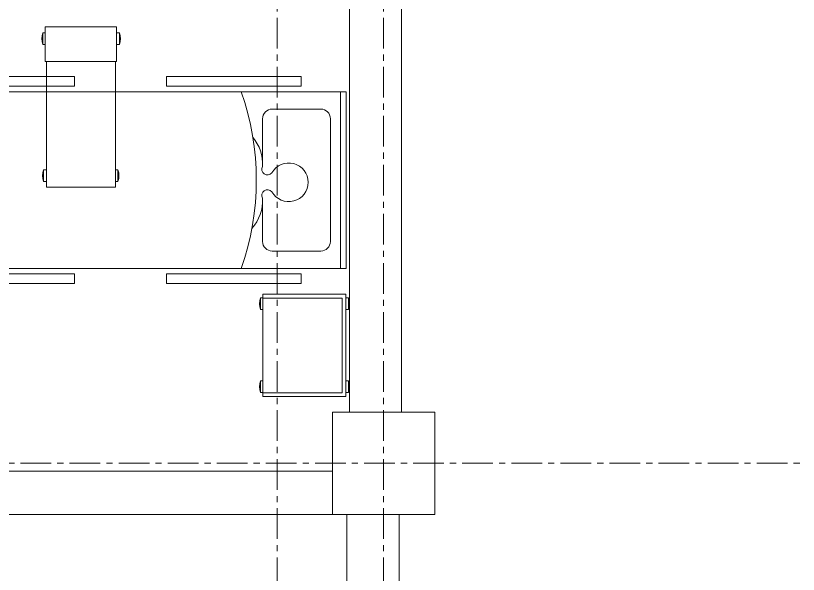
# Model space of a CAD drawing. Header units: millimetres. Extents: x 26027 to 581921, y 7230 to 233891.
# Drawn here: x 522645 to 526695, y 156170 to 159063 of the extents above; entities that cross this region are included whole.
import ezdxf

# ---------------------------------------------------------------- set-up
doc = ezdxf.new("R2010")
doc.units = ezdxf.units.MM
doc.header["$LTSCALE"] = 5
doc.linetypes.add('CENTER', pattern=[50.8, 31.75, -6.35, 6.35, -6.35])
doc.layers.add('axes', color=252, linetype='Continuous')
for name, color, linetype, lineweight in [('Medical Equipment and Furniture', 252, 'Continuous', 0), ('Medical Equipment and Furniture1', 252, 'Continuous', 5), ('Structure', 252, 'Continuous', 5), ('Walls', 252, 'Continuous', 5)]:
    doc.layers.add(name, color=color, linetype=linetype, lineweight=lineweight)

# ---------------------------------------------------------------- blocks, each defined once
blk = doc.blocks.new('Hospital Bed')
at = {"layer": 'Medical Equipment and Furniture1'}
for p, q in [((38.338, -101.6315, 0), (38.338, -101.6815, 0)), ((38.338, -101.6315, 0), (39.0347, -101.6315, 0)), ((39.0347, -101.6315, 0), (39.0347, -101.6815, 0)), ((39.5123, -101.6315, 0), (40.209, -101.6315, 0)), ((39.5123, -101.6315, 0), (39.5123, -101.6815, 0)), ((40.209, -101.6315, 0), (40.209, -101.6815, 0)), ((38.338, -101.6815, 0), (39.0347, -101.6815, 0)), ((39.5123, -101.6815, 0), (40.209, -101.6815, 0)), ((38.105, -102.6245, 0), (38.105, -101.7101, 0)), ((38.105, -101.7101, 0), (40.4164, -101.7101, 0)), ((38.135, -102.6245, 0), (38.135, -101.7101, 0)), ((40.3864, -101.7101, 0), (40.3864, -102.6245, 0)), ((40.4164, -101.7101, 0), (40.4164, -102.6245, 0)), ((38.2374, -101.7997, 0), (38.4887, -101.7997, 0)), ((38.1874, -102.485, 0), (38.1874, -101.8497, 0)), ((38.5387, -102.0476, 0), (38.5387, -101.8497, 0)), ((38.5387, -102.485, 0), (38.5387, -102.264, 0)), ((38.4887, -102.535, 0), (38.2374, -102.535, 0)), ((40.4164, -102.6245, 0), (38.105, -102.6245, 0)), ((38.338, -102.6532, 0), (38.338, -102.7032, 0)), ((39.0347, -102.6532, 0), (38.338, -102.6532, 0)), ((39.0347, -102.6532, 0), (39.0347, -102.7032, 0)), ((40.209, -102.6532, 0), (39.5123, -102.6532, 0)), ((39.5123, -102.6532, 0), (39.5123, -102.7032, 0)), ((40.209, -102.6532, 0), (40.209, -102.7032, 0)), ((39.0347, -102.7032, 0), (38.338, -102.7032, 0)), ((40.209, -102.7032, 0), (39.5123, -102.7032, 0))]:
    blk.add_line(p, q, dxfattribs=at)
at = {"layer": 'Medical Equipment and Furniture1', "elevation": 0}
for points in [[(38.6489, -102.6245), (38.6489, -102.6245), (38.6489, -102.6245), (38.6489, -102.6245), (38.6489, -102.6245), (38.6489, -102.6245), (38.6489, -102.6245), (38.6489, -102.6245), (38.6489, -102.6245), (38.6489, -102.6245), (38.6489, -102.6245), (38.6489, -102.6245), (38.6489, -102.6245), (38.6489, -102.6245), (38.6489, -102.6245), (38.6489, -102.6245), (38.6489, -102.6245), (38.6489, -102.6245), (38.6489, -102.6245), (38.6489, -102.6245), (38.6489, -102.6245), (38.6489, -102.6245), (38.6489, -102.6245), (38.6489, -102.6245), (38.6489, -102.6245), (38.6489, -102.6245), (38.6489, -102.6245), (38.6489, -102.6245), (38.6489, -102.6245), (38.6489, -102.6245), (38.6489, -102.6245), (38.6489, -102.6245), (38.6489, -102.6245), (38.6489, -102.6245), (38.6489, -102.6245), (38.6489, -102.6245), (38.6489, -102.6245), (38.6489, -102.6245), (38.6489, -102.6245), (38.6489, -102.6245), (38.6489, -102.6245), (38.6489, -102.6245), (38.6489, -102.6245), (38.6489, -102.6245), (38.6489, -102.6245), (38.6489, -102.6245), (38.6489, -102.6245), (38.6489, -102.6245), (38.6489, -102.6245), (38.6489, -102.6245), (38.6489, -102.6245), (38.6489, -102.6245), (38.6489, -102.6245), (38.6489, -102.6245), (38.6489, -102.6245), (38.6489, -102.6245), (38.6489, -102.6245), (38.6489, -102.6245), (38.6489, -102.6245), (38.6489, -102.6245), (38.6489, -102.6245), (38.6489, -102.6245), (38.6489, -102.6245), (38.6489, -102.6245), (38.6489, -102.6245), (38.6489, -102.6245), (38.6489, -102.6245), (38.6489, -102.6245), (38.6489, -102.6245), (38.6489, -102.6245), (38.6489, -102.6245), (38.6489, -102.6245), (38.6489, -102.6245), (38.6489, -102.6245), (38.6489, -102.6245), (38.6489, -102.6245), (38.6489, -102.6245), (38.6489, -102.6245), (38.6489, -102.6245), (38.6489, -102.6245), (38.6489, -102.6245), (38.6489, -102.6245), (38.6489, -102.6245), (38.6489, -102.6245), (38.6489, -102.6245), (38.6489, -102.6245), (38.6489, -102.6245), (38.6489, -102.6245), (38.6489, -102.6245), (38.6489, -102.6245), (38.6489, -102.6245), (38.6489, -102.6245), (38.6489, -102.6245), (38.6489, -102.6245), (38.6489, -102.6245), (38.6489, -102.6245), (38.6489, -102.6245), (38.6489, -102.6245), (38.6489, -102.6245), (38.6489, -102.6245), (38.6489, -102.6245), (38.6489, -102.6245), (38.6489, -102.6245), (38.6489, -102.6245), (38.6489, -102.6245), (38.6489, -102.6245), (38.6489, -102.6245), (38.6489, -102.6245), (38.6489, -102.6245), (38.6489, -102.6245), (38.6489, -102.6245), (38.6489, -102.6245), (38.6489, -102.6245), (38.6489, -102.6245), (38.6489, -102.6245), (38.6489, -102.6245), (38.6489, -102.6245), (38.6489, -102.6245), (38.6489, -102.6245), (38.6489, -102.6245), (38.6489, -102.6245), (38.6489, -102.6245), (38.6489, -102.6245), (38.6489, -102.6245), (38.6489, -102.6245), (38.6489, -102.6245), (38.6489, -102.6245), (38.6489, -102.6245), (38.6489, -102.6245), (38.6489, -102.6245), (38.6489, -102.6245), (38.6489, -102.6245), (38.6489, -102.6245), (38.6489, -102.6245), (38.6489, -102.6245), (38.6489, -102.6245), (38.6489, -102.6245), (38.6489, -102.6245), (38.6489, -102.6245), (38.6489, -102.6245), (38.6489, -102.6245), (38.6489, -102.6245), (38.6489, -102.6245), (38.6489, -102.6245), (38.6489, -102.6245), (38.6489, -102.6245), (38.6489, -102.6245), (38.6489, -102.6245), (38.6489, -102.6245), (38.6489, -102.6245), (38.6489, -102.6245), (38.6489, -102.6245), (38.6489, -102.6245), (38.6489, -102.6245), (38.6489, -102.6245), (38.6489, -102.6245), (38.6489, -102.6245), (38.6489, -102.6245), (38.6489, -102.6245), (38.6489, -102.6245), (38.6489, -102.6245), (38.6489, -102.6245), (38.6489, -102.6245), (38.6489, -102.6245), (38.6489, -102.6245), (38.6489, -102.6245), (38.6489, -102.6245), (38.6489, -102.6245), (38.6489, -102.6245), (38.6489, -102.6245), (38.6489, -102.6245), (38.6489, -102.6245), (38.6489, -102.6245), (38.6489, -102.6245), (38.6489, -102.6245), (38.6489, -102.6245), (38.6489, -102.6245), (38.6489, -102.6245), (38.6489, -102.6245), (38.6489, -102.6245), (38.6489, -102.6245), (38.6489, -102.6245), (38.6489, -102.6245), (38.6489, -102.6245), (38.6489, -102.6245), (38.6489, -102.6245), (38.6489, -102.6245), (38.6489, -102.6245), (38.6489, -102.6245), (38.6489, -102.6245), (38.6489, -102.6245), (38.6489, -102.6245), (38.6489, -102.6245), (38.6489, -102.6245), (38.6489, -102.6245), (38.6489, -102.6245), (38.6489, -102.6245), (38.6489, -102.6245), (38.6489, -102.6245), (38.6489, -102.6245), (38.6489, -102.6245), (38.6489, -102.6245), (38.6489, -102.6245), (38.6489, -102.6245), (38.6489, -102.6245), (38.6489, -102.6245), (38.6489, -102.6245), (38.6489, -102.6245), (38.6489, -102.6245), (38.6489, -102.6245), (38.6489, -102.6245), (38.6489, -102.6245), (38.6489, -102.6245), (38.6489, -102.6245), (38.6489, -102.6245), (38.6489, -102.6245), (38.6489, -102.6245), (38.6489, -102.6245), (38.6489, -102.6245)], [(38.6489, -102.6245), (38.6489, -102.6245), (38.6489, -102.6245), (38.6489, -102.6245), (38.6489, -102.6245), (38.6489, -102.6245), (38.6489, -102.6245), (38.6489, -102.6245), (38.6489, -102.6245), (38.6489, -102.6245), (38.6489, -102.6245), (38.6489, -102.6245), (38.6489, -102.6245), (38.6489, -102.6245), (38.6489, -102.6245), (38.6489, -102.6245), (38.6489, -102.6245), (38.6489, -102.6245), (38.6489, -102.6245), (38.6489, -102.6245), (38.6489, -102.6245), (38.6489, -102.6245), (38.6489, -102.6245), (38.6489, -102.6245), (38.6489, -102.6245), (38.6489, -102.6245), (38.6489, -102.6245), (38.6489, -102.6245), (38.6489, -102.6245), (38.6489, -102.6245), (38.6489, -102.6245), (38.6489, -102.6245), (38.6489, -102.6245), (38.6489, -102.6245), (38.6489, -102.6245), (38.6489, -102.6245), (38.6489, -102.6245), (38.6489, -102.6245), (38.6489, -102.6245), (38.6489, -102.6245), (38.6489, -102.6245), (38.6489, -102.6245), (38.6489, -102.6245), (38.6489, -102.6245), (38.6489, -102.6245), (38.6489, -102.6245), (38.6489, -102.6245), (38.6489, -102.6245), (38.6489, -102.6245), (38.6489, -102.6245), (38.6489, -102.6245), (38.6489, -102.6245), (38.6489, -102.6245), (38.6489, -102.6245), (38.6489, -102.6245), (38.6489, -102.6245), (38.6489, -102.6245), (38.6489, -102.6245), (38.6489, -102.6245), (38.6489, -102.6245), (38.6489, -102.6245), (38.6489, -102.6245), (38.6489, -102.6245), (38.6489, -102.6245), (38.6489, -102.6245), (38.6489, -102.6245), (38.6489, -102.6245), (38.6489, -102.6245), (38.6489, -102.6245), (38.6489, -102.6245), (38.6489, -102.6245), (38.6489, -102.6245), (38.6489, -102.6245), (38.6489, -102.6245), (38.6489, -102.6245), (38.6489, -102.6245), (38.6489, -102.6245), (38.6489, -102.6245), (38.6489, -102.6245), (38.6489, -102.6245), (38.6489, -102.6245), (38.6489, -102.6245), (38.6489, -102.6245), (38.6489, -102.6245), (38.6489, -102.6245), (38.6489, -102.6245), (38.6489, -102.6245), (38.6489, -102.6245), (38.6489, -102.6245), (38.6489, -102.6245), (38.6489, -102.6245), (38.6489, -102.6245), (38.6489, -102.6245), (38.6489, -102.6245), (38.6489, -102.6245), (38.6489, -102.6245), (38.6489, -102.6245), (38.6489, -102.6245), (38.6489, -102.6245), (38.6489, -102.6245), (38.6489, -102.6245), (38.6489, -102.6245), (38.6489, -102.6245), (38.6489, -102.6245), (38.6489, -102.6245), (38.6489, -102.6245), (38.6489, -102.6245), (38.6489, -102.6245), (38.6489, -102.6245), (38.6489, -102.6245), (38.6489, -102.6245), (38.6489, -102.6245), (38.6489, -102.6245), (38.6489, -102.6245), (38.6489, -102.6245), (38.6489, -102.6245), (38.6489, -102.6245), (38.6489, -102.6245), (38.6489, -102.6245), (38.6489, -102.6245), (38.6489, -102.6245), (38.6489, -102.6245), (38.6489, -102.6245), (38.6489, -102.6245), (38.6489, -102.6245), (38.6489, -102.6245), (38.6489, -102.6245), (38.6489, -102.6245), (38.6489, -102.6245), (38.6489, -102.6245), (38.6489, -102.6245), (38.6489, -102.6245), (38.6489, -102.6245), (38.6489, -102.6245), (38.6489, -102.6245), (38.6489, -102.6245), (38.6489, -102.6245), (38.6489, -102.6245), (38.6489, -102.6245), (38.6489, -102.6245), (38.6489, -102.6245), (38.6489, -102.6245), (38.6489, -102.6245), (38.6489, -102.6245), (38.6489, -102.6245), (38.6489, -102.6245), (38.6489, -102.6245), (38.6489, -102.6245), (38.6489, -102.6245), (38.6489, -102.6245), (38.6489, -102.6245), (38.6489, -102.6245), (38.6489, -102.6245), (38.6489, -102.6245), (38.6489, -102.6245), (38.6489, -102.6245), (38.6489, -102.6245), (38.6489, -102.6245), (38.6489, -102.6245), (38.6489, -102.6245), (38.6489, -102.6245), (38.6489, -102.6245), (38.6489, -102.6245), (38.6489, -102.6245), (38.6489, -102.6245), (38.6489, -102.6245), (38.6489, -102.6245), (38.6489, -102.6245), (38.6489, -102.6245), (38.6489, -102.6245), (38.6489, -102.6245), (38.6489, -102.6245), (38.6489, -102.6245), (38.6489, -102.6245), (38.6489, -102.6245), (38.6489, -102.6245), (38.6489, -102.6245), (38.6489, -102.6245), (38.6489, -102.6245), (38.6489, -102.6245), (38.6489, -102.6245), (38.6489, -102.6245), (38.6489, -102.6245), (38.6489, -102.6245), (38.6489, -102.6245), (38.6489, -102.6245), (38.6489, -102.6245), (38.6489, -102.6245), (38.6489, -102.6245), (38.6489, -102.6245), (38.6489, -102.6245), (38.6489, -102.6245), (38.6489, -102.6245), (38.6489, -102.6245), (38.6489, -102.6245), (38.6489, -102.6245), (38.6489, -102.6245), (38.6489, -102.6245), (38.6489, -102.6245), (38.6489, -102.6245), (38.6489, -102.6245), (38.6489, -102.6245), (38.6489, -102.6245), (38.6489, -102.6245), (38.6489, -102.6245), (38.6489, -102.6245), (38.6489, -102.6245), (38.6489, -102.6245), (38.6489, -102.6245), (38.6489, -102.6245), (38.6489, -102.6245), (38.6489, -102.6245), (38.6489, -102.6245), (38.6489, -102.6245)], [(38.6489, -102.6245), (38.6489, -102.6245), (38.6489, -102.6245), (38.6489, -102.6245), (38.6489, -102.6245), (38.6489, -102.6245), (38.6489, -102.6245), (38.6489, -102.6245), (38.6489, -102.6245), (38.6489, -102.6245), (38.6489, -102.6245), (38.6489, -102.6245), (38.6489, -102.6245), (38.6489, -102.6245), (38.6489, -102.6245), (38.6489, -102.6245), (38.6489, -102.6245), (38.6489, -102.6245), (38.6489, -102.6245), (38.6489, -102.6245), (38.6489, -102.6245), (38.6489, -102.6245), (38.6489, -102.6245), (38.6489, -102.6245), (38.6489, -102.6245), (38.6489, -102.6245), (38.6489, -102.6245), (38.6489, -102.6245), (38.6489, -102.6245), (38.6489, -102.6245), (38.6489, -102.6245), (38.6489, -102.6245), (38.6489, -102.6245), (38.6489, -102.6245), (38.6489, -102.6245), (38.6489, -102.6245), (38.6489, -102.6245), (38.6489, -102.6245), (38.6489, -102.6245), (38.6489, -102.6245), (38.6489, -102.6245), (38.6489, -102.6245), (38.6489, -102.6245), (38.6489, -102.6245), (38.6489, -102.6245), (38.6489, -102.6245), (38.6489, -102.6245), (38.6489, -102.6245), (38.6489, -102.6245), (38.6489, -102.6245), (38.6489, -102.6245), (38.6489, -102.6245), (38.6489, -102.6245), (38.6489, -102.6245), (38.6489, -102.6245), (38.6489, -102.6245), (38.6489, -102.6245), (38.6489, -102.6245), (38.6489, -102.6245), (38.6489, -102.6245), (38.6489, -102.6245), (38.6489, -102.6245), (38.6489, -102.6245), (38.6489, -102.6245), (38.6489, -102.6245), (38.6489, -102.6245), (38.6489, -102.6245), (38.6489, -102.6245), (38.6489, -102.6245), (38.6489, -102.6245), (38.6489, -102.6245), (38.6489, -102.6245), (38.6489, -102.6245), (38.6489, -102.6245), (38.6489, -102.6245), (38.6489, -102.6245), (38.6489, -102.6245), (38.6489, -102.6245), (38.6489, -102.6245), (38.6489, -102.6245), (38.6489, -102.6245), (38.6489, -102.6245), (38.6489, -102.6245), (38.6489, -102.6245), (38.6489, -102.6245), (38.6489, -102.6245), (38.6489, -102.6245), (38.6489, -102.6245), (38.6489, -102.6245), (38.6489, -102.6245), (38.6489, -102.6245), (38.6489, -102.6245), (38.6489, -102.6245), (38.6489, -102.6245), (38.6489, -102.6245), (38.6489, -102.6245), (38.6489, -102.6245), (38.6489, -102.6245), (38.6489, -102.6245), (38.6489, -102.6245), (38.6489, -102.6245), (38.6489, -102.6245), (38.6489, -102.6245), (38.6489, -102.6245), (38.6489, -102.6245), (38.6489, -102.6245), (38.6489, -102.6245), (38.6489, -102.6245), (38.6489, -102.6245), (38.6489, -102.6245), (38.6489, -102.6245), (38.6489, -102.6245), (38.6489, -102.6245), (38.6489, -102.6245), (38.6489, -102.6245), (38.6489, -102.6245), (38.6489, -102.6245), (38.6489, -102.6245), (38.6489, -102.6245), (38.6489, -102.6245), (38.6489, -102.6245), (38.6489, -102.6245), (38.6489, -102.6245), (38.6489, -102.6245), (38.6489, -102.6245), (38.6489, -102.6245), (38.6489, -102.6245), (38.6489, -102.6245), (38.6489, -102.6245), (38.6489, -102.6245), (38.6489, -102.6245), (38.6489, -102.6245), (38.6489, -102.6245), (38.6489, -102.6245), (38.6489, -102.6245), (38.6489, -102.6245), (38.6489, -102.6245), (38.6489, -102.6245), (38.6489, -102.6245), (38.6489, -102.6245), (38.6489, -102.6245), (38.6489, -102.6245), (38.6489, -102.6245), (38.6489, -102.6245), (38.6489, -102.6245), (38.6489, -102.6245), (38.6489, -102.6245), (38.6489, -102.6245), (38.6489, -102.6245), (38.6489, -102.6245), (38.6489, -102.6245), (38.6489, -102.6245), (38.6489, -102.6245), (38.6489, -102.6245), (38.6489, -102.6245), (38.6489, -102.6245), (38.6489, -102.6245), (38.6489, -102.6245), (38.6489, -102.6245), (38.6489, -102.6245), (38.6489, -102.6245), (38.6489, -102.6245), (38.6489, -102.6245), (38.6489, -102.6245), (38.6489, -102.6245), (38.6489, -102.6245), (38.6489, -102.6245), (38.6489, -102.6245), (38.6489, -102.6245), (38.6489, -102.6245), (38.6489, -102.6245), (38.6489, -102.6245), (38.6489, -102.6245), (38.6489, -102.6245), (38.6489, -102.6245), (38.6489, -102.6245), (38.6489, -102.6245), (38.6489, -102.6245), (38.6489, -102.6245), (38.6489, -102.6245), (38.6489, -102.6245), (38.6489, -102.6245), (38.6489, -102.6245), (38.6489, -102.6245), (38.6489, -102.6245), (38.6489, -102.6245), (38.6489, -102.6245), (38.6489, -102.6245), (38.6489, -102.6245), (38.6489, -102.6245), (38.6489, -102.6245), (38.6489, -102.6245), (38.6489, -102.6245), (38.6489, -102.6245), (38.6489, -102.6245), (38.6489, -102.6245), (38.6489, -102.6245), (38.6489, -102.6245), (38.6489, -102.6245), (38.6489, -102.6245), (38.6489, -102.6245), (38.6489, -102.6245), (38.6489, -102.6245), (38.6489, -102.6245), (38.6489, -102.6245), (38.6489, -102.6245), (38.6489, -102.6245), (38.6489, -102.6245), (38.6489, -102.6245), (38.6489, -102.6245), (38.6489, -102.6245), (38.6489, -102.6245), (38.6489, -102.6245), (38.6489, -102.6245), (38.6489, -102.6245), (38.6489, -102.6245), (38.6489, -102.6245), (38.6489, -102.6245), (38.6489, -102.6245), (38.6489, -102.6245), (38.6489, -102.6245), (38.6489, -102.6245), (38.6489, -102.6245), (38.6489, -102.6245), (38.6489, -102.6245), (38.6489, -102.6245), (38.6489, -102.6245), (38.6489, -102.6245), (38.6489, -102.6245), (38.6489, -102.6245), (38.6489, -102.6245), (38.6489, -102.6245), (38.6489, -102.6245), (38.6489, -102.6245), (38.6489, -102.6245), (38.6489, -102.6245), (38.6489, -102.6245), (38.6489, -102.6245), (38.6489, -102.6245), (38.6489, -102.6245), (38.6489, -102.6245), (38.6489, -102.6245), (38.6489, -102.6245), (38.6489, -102.6245), (38.6489, -102.6245), (38.6489, -102.6245), (38.6489, -102.6245), (38.6489, -102.6245), (38.6489, -102.6245), (38.6489, -102.6245), (38.6489, -102.6245), (38.6489, -102.6245), (38.6489, -102.6245), (38.6489, -102.6245), (38.6489, -102.6245), (38.6489, -102.6245), (38.6489, -102.6245), (38.6489, -102.6245), (38.6489, -102.6245), (38.6489, -102.6245), (38.6489, -102.6245), (38.6489, -102.6245), (38.6489, -102.6245), (38.6489, -102.6245), (38.6489, -102.6245), (38.6489, -102.6245), (38.6489, -102.6245), (38.6489, -102.6245), (38.6489, -102.6245), (38.6489, -102.6245), (38.6489, -102.6245), (38.6489, -102.6245), (38.6489, -102.6245), (38.6489, -102.6245), (38.6489, -102.6245), (38.6489, -102.6245), (38.6489, -102.6245)]]:
    blk.add_lwpolyline(points, close=True, dxfattribs=at)
for points in [[(38.6489, -102.6245), (38.6489, -102.6245), (38.6489, -102.6245), (38.6489, -102.6245), (38.6489, -102.6245), (38.6489, -102.6245), (38.6489, -102.6245), (38.6489, -102.6245)], [(38.6489, -102.6245), (38.6489, -102.6245), (38.6489, -102.6245), (38.6489, -102.6245), (38.6489, -102.6245), (38.6489, -102.6245), (38.6489, -102.6245), (38.6489, -102.6245), (38.6489, -102.6245), (38.6489, -102.6245), (38.6489, -102.6245), (38.6489, -102.6245), (38.6489, -102.6245), (38.6489, -102.6245), (38.6489, -102.6245), (38.6489, -102.6245), (38.6489, -102.6245), (38.6489, -102.6245), (38.6489, -102.6245), (38.6489, -102.6245), (38.6489, -102.6245), (38.6489, -102.6245), (38.6489, -102.6245), (38.6489, -102.6245), (38.6489, -102.6245), (38.6489, -102.6245), (38.6489, -102.6245), (38.6489, -102.6245), (38.6489, -102.6245), (38.6489, -102.6245), (38.6489, -102.6245), (38.6489, -102.6245), (38.6489, -102.6245), (38.6489, -102.6245), (38.6489, -102.6245), (38.6489, -102.6245), (38.6489, -102.6245), (38.6489, -102.6245), (38.6489, -102.6245), (38.6489, -102.6245), (38.6489, -102.6245), (38.6489, -102.6245), (38.6489, -102.6245), (38.6489, -102.6245), (38.6489, -102.6245), (38.6489, -102.6245), (38.6489, -102.6245), (38.6489, -102.6245), (38.6489, -102.6245), (38.6489, -102.6245), (38.6489, -102.6245), (38.6489, -102.6245), (38.6489, -102.6245), (38.6489, -102.6245), (38.6489, -102.6245), (38.6489, -102.6245), (38.6489, -102.6245), (38.6489, -102.6245), (38.6489, -102.6245), (38.6489, -102.6245), (38.6489, -102.6245), (38.6489, -102.6245), (38.6489, -102.6245), (38.6489, -102.6245), (38.6489, -102.6245), (38.6489, -102.6245), (38.6489, -102.6245), (38.6489, -102.6245), (38.6489, -102.6245), (38.6489, -102.6245), (38.6489, -102.6245), (38.6489, -102.6245), (38.6489, -102.6245), (38.6489, -102.6245), (38.6489, -102.6245), (38.6489, -102.6245), (38.6489, -102.6245), (38.6489, -102.6245), (38.6489, -102.6245), (38.6489, -102.6245), (38.6489, -102.6245), (38.6489, -102.6245), (38.6489, -102.6245), (38.6489, -102.6245), (38.6489, -102.6245), (38.6489, -102.6245), (38.6489, -102.6245), (38.6489, -102.6245), (38.6489, -102.6245), (38.6489, -102.6245), (38.6489, -102.6245), (38.6489, -102.6245), (38.6489, -102.6245), (38.6489, -102.6245), (38.6489, -102.6245), (38.6489, -102.6245), (38.6489, -102.6245), (38.6489, -102.6245), (38.6489, -102.6245), (38.6489, -102.6245), (38.6489, -102.6245), (38.6489, -102.6245), (38.6489, -102.6245), (38.6489, -102.6245), (38.6489, -102.6245), (38.6489, -102.6245), (38.6489, -102.6245), (38.6489, -102.6245), (38.6489, -102.6245), (38.6489, -102.6245), (38.6489, -102.6245)], [(38.6489, -102.6245), (38.6489, -102.6245), (38.6489, -102.6245), (38.6489, -102.6245), (38.6489, -102.6245), (38.6489, -102.6245), (38.6489, -102.6245), (38.6489, -102.6245), (38.6489, -102.6245), (38.6489, -102.6245), (38.6489, -102.6245), (38.6489, -102.6245), (38.6489, -102.6245), (38.6489, -102.6245), (38.6489, -102.6245), (38.6489, -102.6245), (38.6489, -102.6245)], [(38.6489, -102.6245), (38.6489, -102.6245), (38.6489, -102.6245), (38.6489, -102.6245), (38.6489, -102.6245), (38.6489, -102.6245), (38.6489, -102.6245)], [(38.6489, -102.6245), (38.6489, -102.6245), (38.6489, -102.6245), (38.6489, -102.6245), (38.6489, -102.6245), (38.6489, -102.6245), (38.6489, -102.6245), (38.6489, -102.6245), (38.6489, -102.6245), (38.6489, -102.6245), (38.6489, -102.6245), (38.6489, -102.6245)], [(38.6489, -102.6245), (38.6489, -102.6245), (38.6489, -102.6245), (38.6489, -102.6245), (38.6489, -102.6245), (38.6489, -102.6245), (38.6489, -102.6245), (38.6489, -102.6245), (38.6489, -102.6245), (38.6489, -102.6245), (38.6489, -102.6245), (38.6489, -102.6245), (38.6489, -102.6245), (38.6489, -102.6245), (38.6489, -102.6245), (38.6489, -102.6245), (38.6489, -102.6245), (38.6489, -102.6245), (38.6489, -102.6245), (38.6489, -102.6245), (38.6489, -102.6245), (38.6489, -102.6245), (38.6489, -102.6245), (38.6489, -102.6245), (38.6489, -102.6245), (38.6489, -102.6245), (38.6489, -102.6245), (38.6489, -102.6245), (38.6489, -102.6245), (38.6489, -102.6245), (38.6489, -102.6245), (38.6489, -102.6245), (38.6489, -102.6245), (38.6489, -102.6245), (38.6489, -102.6245), (38.6489, -102.6245), (38.6489, -102.6245), (38.6489, -102.6245), (38.6489, -102.6245), (38.6489, -102.6245), (38.6489, -102.6245), (38.6489, -102.6245), (38.6489, -102.6245), (38.6489, -102.6245), (38.6489, -102.6245), (38.6489, -102.6245), (38.6489, -102.6245), (38.6489, -102.6245), (38.6489, -102.6245), (38.6489, -102.6245), (38.6489, -102.6245), (38.6489, -102.6245), (38.6489, -102.6245), (38.6489, -102.6245), (38.6489, -102.6245), (38.6489, -102.6245), (38.6489, -102.6245), (38.6489, -102.6245), (38.6489, -102.6245), (38.6489, -102.6245), (38.6489, -102.6245), (38.6489, -102.6245), (38.6489, -102.6245), (38.6489, -102.6245), (38.6489, -102.6245), (38.6489, -102.6245), (38.6489, -102.6245), (38.6489, -102.6245), (38.6489, -102.6245), (38.6489, -102.6245), (38.6489, -102.6245), (38.6489, -102.6245), (38.6489, -102.6245), (38.6489, -102.6245), (38.6489, -102.6245), (38.6489, -102.6245), (38.6489, -102.6245), (38.6489, -102.6245), (38.6489, -102.6245), (38.6489, -102.6245), (38.6489, -102.6245), (38.6489, -102.6245), (38.6489, -102.6245), (38.6489, -102.6245), (38.6489, -102.6245), (38.6489, -102.6245), (38.6489, -102.6245), (38.6489, -102.6245), (38.6489, -102.6245)], [(38.6489, -102.6245), (38.6489, -102.6245), (38.6489, -102.6245), (38.6489, -102.6245), (38.6489, -102.6245), (38.6489, -102.6245), (38.6489, -102.6245), (38.6489, -102.6245), (38.6489, -102.6245), (38.6489, -102.6245), (38.6489, -102.6245), (38.6489, -102.6245), (38.6489, -102.6245), (38.6489, -102.6245), (38.6489, -102.6245), (38.6489, -102.6245), (38.6489, -102.6245), (38.6489, -102.6245), (38.6489, -102.6245), (38.6489, -102.6245), (38.6489, -102.6245), (38.6489, -102.6245), (38.6489, -102.6245), (38.6489, -102.6245), (38.6489, -102.6245), (38.6489, -102.6245), (38.6489, -102.6245), (38.6489, -102.6245), (38.6489, -102.6245), (38.6489, -102.6245), (38.6489, -102.6245), (38.6489, -102.6245), (38.6489, -102.6245), (38.6489, -102.6245), (38.6489, -102.6245), (38.6489, -102.6245), (38.6489, -102.6245), (38.6489, -102.6245), (38.6489, -102.6245), (38.6489, -102.6245), (38.6489, -102.6245), (38.6489, -102.6245), (38.6489, -102.6245), (38.6489, -102.6245), (38.6489, -102.6245), (38.6489, -102.6245), (38.6489, -102.6245), (38.6489, -102.6245), (38.6489, -102.6245), (38.6489, -102.6245), (38.6489, -102.6245), (38.6489, -102.6245), (38.6489, -102.6245), (38.6489, -102.6245)], [(38.6489, -102.6245), (38.6489, -102.6245), (38.6489, -102.6245), (38.6489, -102.6245), (38.6489, -102.6245), (38.6489, -102.6245), (38.6489, -102.6245), (38.6489, -102.6245), (38.6489, -102.6245), (38.6489, -102.6245)], [(38.6489, -102.6245), (38.6489, -102.6245), (38.6489, -102.6245), (38.6489, -102.6245), (38.6489, -102.6245), (38.6489, -102.6245), (38.6489, -102.6245), (38.6489, -102.6245), (38.6489, -102.6245), (38.6489, -102.6245)], [(38.6489, -102.6245), (38.6489, -102.6245), (38.6489, -102.6245), (38.6489, -102.6245), (38.6489, -102.6245), (38.6489, -102.6245), (38.6489, -102.6245), (38.6489, -102.6245), (38.6489, -102.6245), (38.6489, -102.6245), (38.6489, -102.6245), (38.6489, -102.6245), (38.6489, -102.6245), (38.6489, -102.6245), (38.6489, -102.6245)], [(38.6489, -102.6245), (38.6489, -102.6245), (38.6489, -102.6245), (38.6489, -102.6245), (38.6489, -102.6245), (38.6489, -102.6245), (38.6489, -102.6245), (38.6489, -102.6245), (38.6489, -102.6245), (38.6489, -102.6245)], [(38.6489, -102.6245), (38.6489, -102.6245), (38.6489, -102.6245), (38.6489, -102.6245), (38.6489, -102.6245), (38.6489, -102.6245), (38.6489, -102.6245)], [(38.6489, -102.6245), (38.6489, -102.6245), (38.6489, -102.6245), (38.6489, -102.6245), (38.6489, -102.6245), (38.6489, -102.6245), (38.6489, -102.6245), (38.6489, -102.6245), (38.6489, -102.6245), (38.6489, -102.6245)], [(38.6489, -102.6245), (38.6489, -102.6245), (38.6489, -102.6245), (38.6489, -102.6245), (38.6489, -102.6245), (38.6489, -102.6245), (38.6489, -102.6245), (38.6489, -102.6245), (38.6489, -102.6245), (38.6489, -102.6245), (38.6489, -102.6245), (38.6489, -102.6245), (38.6489, -102.6245), (38.6489, -102.6245), (38.6489, -102.6245), (38.6489, -102.6245), (38.6489, -102.6245), (38.6489, -102.6245)], [(38.6489, -102.6245), (38.6489, -102.6245), (38.6489, -102.6245), (38.6489, -102.6245), (38.6489, -102.6245), (38.6489, -102.6245), (38.6489, -102.6245), (38.6489, -102.6245), (38.6489, -102.6245)]]:
    blk.add_lwpolyline(points, dxfattribs=at)
at = {"layer": 'Medical Equipment and Furniture1'}
for centre, radius, start, end in [((39.9488, -102.1673, 0), 1.378, 160.6222, 199.3778), ((38.2374, -101.8497, 0), 0.05, 90, 180), ((38.4887, -101.8497, 0), 0.05, 0, 90), ((38.7578, -102.0625, 0), 0.2195, 138.2973, 182.816), ((38.4026, -102.1558, 0), 0.1, 29.3037, 330.6963), ((38.5126, -102.0878, 0), 0.0297, 220.0437, 29.1003), ((38.5126, -102.2238, 0), 0.0297, 330.8997, 139.9563), ((38.7578, -102.2491, 0), 0.2195, 177.184, 219.6878), ((38.2374, -102.485, 0), 0.05, 180, 270), ((38.4887, -102.485, 0), 0.05, 270, 0)]:
    blk.add_arc(centre, radius, start, end, dxfattribs=at)
blk = doc.blocks.new('HF13963-P')
at = {"layer": 'Medical Equipment and Furniture1'}
for p, q in [((0.18, 0.185), (0, 0.185)), ((0, 0.185), (0, -0.185)), ((0.0915, 0.1995), (0.0315, 0.1995)), ((0.0315, 0.1995), (0.0315, 0.185)), ((0.0915, 0.1995), (0.0915, 0.185)), ((0.18, 0.185), (0.18, -0.185)), ((0.83, 0.1788), (0.18, 0.1788)), ((0.8007, 0.1919), (0.7407, 0.1919)), ((0.7407, 0.1919), (0.7407, 0.1788)), ((0.8007, 0.1919), (0.8007, 0.1788)), ((0.83, -0.1788), (0.83, 0.1788)), ((0.18, -0.185), (0, -0.185)), ((0.0315, -0.185), (0.0315, -0.1971)), ((0.0915, -0.1971), (0.0315, -0.1971)), ((0.0915, -0.185), (0.0915, -0.1971)), ((0.18, -0.1788), (0.83, -0.1788)), ((0.7407, -0.1788), (0.7407, -0.1933)), ((0.8007, -0.1933), (0.7407, -0.1933)), ((0.8007, -0.1788), (0.8007, -0.1933))]:
    blk.add_line(p, q, dxfattribs=at)
for centre, start, end in [((0.0615, 0.112), 71.0754, 108.9246), ((0.7707, 0.1044), 71.0754, 108.9246), ((0.0615, -0.1096), 251.0754, 288.9246), ((0.7707, -0.1058), 251.0754, 288.9246)]:
    blk.add_arc(centre, 0.0925, start, end, dxfattribs=at)
blk = doc.blocks.new('HF10531-P')
at = {"layer": 'Medical Equipment and Furniture1'}
for p, q in [((0.53, 0.43), (0, 0.43)), ((0, 0.43), (0, 0)), ((0.0791, 0.4424), (0.0191, 0.4424)), ((0.0191, 0.4424), (0.0191, 0.43)), ((0.51, 0.41), (0.02, 0.41)), ((0.02, 0.41), (0.02, 0)), ((0.0791, 0.4424), (0.0791, 0.43)), ((0.5086, 0.4424), (0.4486, 0.4424)), ((0.4486, 0.4424), (0.4486, 0.43)), ((0.5086, 0.4424), (0.5086, 0.43)), ((0.51, 0), (0.51, 0.41)), ((0.53, 0), (0.53, 0.43)), ((0, 0), (0.53, 0)), ((0.0191, -0.0124), (0.0191, 0)), ((0.0791, -0.0124), (0.0791, 0)), ((0.4486, -0.0124), (0.4486, 0)), ((0.5086, -0.0124), (0.5086, 0)), ((0.0791, -0.0124), (0.0191, -0.0124)), ((0.5086, -0.0124), (0.4486, -0.0124))]:
    blk.add_line(p, q, dxfattribs=at)
for points in [[(0.02, 0.41), (0.02, 0.41), (0.02, 0.41), (0.02, 0.41), (0.02, 0.41), (0.02, 0.41), (0.02, 0.41), (0.02, 0.41), (0.02, 0.41), (0.02, 0.41), (0.02, 0.41), (0.02, 0.41), (0.02, 0.41), (0.02, 0.41), (0.02, 0.41), (0.02, 0.41), (0.02, 0.41), (0.02, 0.41), (0.02, 0.41), (0.02, 0.41), (0.02, 0.41), (0.02, 0.41), (0.02, 0.41), (0.02, 0.41), (0.02, 0.41), (0.02, 0.41), (0.02, 0.41), (0.02, 0.41), (0.02, 0.41), (0.02, 0.41), (0.02, 0.41), (0.02, 0.41), (0.02, 0.41), (0.02, 0.41), (0.02, 0.41), (0.02, 0.41), (0.02, 0.41), (0.02, 0.41), (0.02, 0.41), (0.02, 0.41), (0.02, 0.41), (0.02, 0.41), (0.02, 0.41), (0.02, 0.41), (0.02, 0.41), (0.02, 0.41), (0.02, 0.41), (0.02, 0.41), (0.02, 0.41), (0.02, 0.41), (0.02, 0.41), (0.02, 0.41), (0.02, 0.41), (0.02, 0.41), (0.02, 0.41), (0.02, 0.41), (0.02, 0.41), (0.02, 0.41), (0.02, 0.41), (0.02, 0.41), (0.02, 0.41), (0.02, 0.41), (0.02, 0.41), (0.02, 0.41), (0.02, 0.41), (0.02, 0.41), (0.02, 0.41), (0.02, 0.41), (0.02, 0.41), (0.02, 0.41), (0.02, 0.41), (0.02, 0.41), (0.02, 0.41), (0.02, 0.41), (0.02, 0.41), (0.02, 0.41), (0.02, 0.41), (0.02, 0.41), (0.02, 0.41), (0.02, 0.41), (0.02, 0.41), (0.02, 0.41), (0.02, 0.41), (0.02, 0.41), (0.02, 0.41), (0.02, 0.41), (0.02, 0.41), (0.02, 0.41), (0.02, 0.41), (0.02, 0.41), (0.02, 0.41), (0.02, 0.41), (0.02, 0.41), (0.02, 0.41), (0.02, 0.41), (0.02, 0.41), (0.02, 0.41), (0.02, 0.41), (0.02, 0.41), (0.02, 0.41), (0.02, 0.41), (0.02, 0.41), (0.02, 0.41), (0.02, 0.41), (0.02, 0.41), (0.02, 0.41), (0.02, 0.41), (0.02, 0.41), (0.02, 0.41), (0.02, 0.41), (0.02, 0.41), (0.02, 0.41), (0.02, 0.41), (0.02, 0.41), (0.02, 0.41), (0.02, 0.41), (0.02, 0.41), (0.02, 0.41), (0.02, 0.41), (0.02, 0.41), (0.02, 0.41), (0.02, 0.41), (0.02, 0.41), (0.02, 0.41), (0.02, 0.41), (0.02, 0.41), (0.02, 0.41), (0.02, 0.41), (0.02, 0.41), (0.02, 0.41), (0.02, 0.41), (0.02, 0.41), (0.02, 0.41), (0.02, 0.41), (0.02, 0.41), (0.02, 0.41), (0.02, 0.41), (0.02, 0.41), (0.02, 0.41), (0.02, 0.41), (0.02, 0.41), (0.02, 0.41), (0.02, 0.41), (0.02, 0.41), (0.02, 0.41), (0.02, 0.41), (0.02, 0.41), (0.02, 0.41), (0.02, 0.41), (0.02, 0.41), (0.02, 0.41), (0.02, 0.41), (0.02, 0.41), (0.02, 0.41), (0.02, 0.41), (0.02, 0.41), (0.02, 0.41), (0.02, 0.41), (0.02, 0.41), (0.02, 0.41), (0.02, 0.41), (0.02, 0.41), (0.02, 0.41), (0.02, 0.41), (0.02, 0.41), (0.02, 0.41), (0.02, 0.41), (0.02, 0.41), (0.02, 0.41), (0.02, 0.41), (0.02, 0.41), (0.02, 0.41), (0.02, 0.41), (0.02, 0.41), (0.02, 0.41), (0.02, 0.41), (0.02, 0.41), (0.02, 0.41), (0.02, 0.41), (0.02, 0.41), (0.02, 0.41), (0.02, 0.41), (0.02, 0.41), (0.02, 0.41), (0.02, 0.41), (0.02, 0.41), (0.02, 0.41), (0.02, 0.41), (0.02, 0.41), (0.02, 0.41), (0.02, 0.41), (0.02, 0.41), (0.02, 0.41), (0.02, 0.41), (0.02, 0.41), (0.02, 0.41), (0.02, 0.41), (0.02, 0.41), (0.02, 0.41), (0.02, 0.41), (0.02, 0.41), (0.02, 0.41), (0.02, 0.41), (0.02, 0.41), (0.02, 0.41), (0.02, 0.41), (0.02, 0.41), (0.02, 0.41), (0.02, 0.41), (0.02, 0.41), (0.02, 0.41), (0.02, 0.41), (0.02, 0.41), (0.02, 0.41), (0.02, 0.41), (0.02, 0.41), (0.02, 0.41), (0.02, 0.41), (0.02, 0.41)], [(0.02, 0.41), (0.02, 0.41), (0.02, 0.41), (0.02, 0.41), (0.02, 0.41), (0.02, 0.41), (0.02, 0.41), (0.02, 0.41), (0.02, 0.41), (0.02, 0.41), (0.02, 0.41), (0.02, 0.41), (0.02, 0.41), (0.02, 0.41), (0.02, 0.41), (0.02, 0.41), (0.02, 0.41), (0.02, 0.41), (0.02, 0.41), (0.02, 0.41), (0.02, 0.41), (0.02, 0.41), (0.02, 0.41), (0.02, 0.41), (0.02, 0.41), (0.02, 0.41), (0.02, 0.41), (0.02, 0.41), (0.02, 0.41), (0.02, 0.41), (0.02, 0.41), (0.02, 0.41), (0.02, 0.41), (0.02, 0.41), (0.02, 0.41), (0.02, 0.41), (0.02, 0.41), (0.02, 0.41), (0.02, 0.41), (0.02, 0.41), (0.02, 0.41), (0.02, 0.41), (0.02, 0.41), (0.02, 0.41), (0.02, 0.41), (0.02, 0.41), (0.02, 0.41), (0.02, 0.41), (0.02, 0.41), (0.02, 0.41), (0.02, 0.41), (0.02, 0.41), (0.02, 0.41), (0.02, 0.41), (0.02, 0.41), (0.02, 0.41), (0.02, 0.41), (0.02, 0.41), (0.02, 0.41), (0.02, 0.41), (0.02, 0.41), (0.02, 0.41), (0.02, 0.41), (0.02, 0.41), (0.02, 0.41), (0.02, 0.41), (0.02, 0.41), (0.02, 0.41), (0.02, 0.41), (0.02, 0.41), (0.02, 0.41), (0.02, 0.41), (0.02, 0.41), (0.02, 0.41), (0.02, 0.41), (0.02, 0.41), (0.02, 0.41), (0.02, 0.41), (0.02, 0.41), (0.02, 0.41), (0.02, 0.41), (0.02, 0.41), (0.02, 0.41), (0.02, 0.41), (0.02, 0.41), (0.02, 0.41), (0.02, 0.41), (0.02, 0.41), (0.02, 0.41), (0.02, 0.41), (0.02, 0.41), (0.02, 0.41), (0.02, 0.41), (0.02, 0.41), (0.02, 0.41), (0.02, 0.41), (0.02, 0.41), (0.02, 0.41), (0.02, 0.41), (0.02, 0.41), (0.02, 0.41), (0.02, 0.41), (0.02, 0.41), (0.02, 0.41), (0.02, 0.41), (0.02, 0.41), (0.02, 0.41), (0.02, 0.41), (0.02, 0.41), (0.02, 0.41), (0.02, 0.41), (0.02, 0.41), (0.02, 0.41), (0.02, 0.41), (0.02, 0.41), (0.02, 0.41), (0.02, 0.41), (0.02, 0.41), (0.02, 0.41), (0.02, 0.41), (0.02, 0.41), (0.02, 0.41), (0.02, 0.41), (0.02, 0.41), (0.02, 0.41), (0.02, 0.41), (0.02, 0.41), (0.02, 0.41), (0.02, 0.41), (0.02, 0.41), (0.02, 0.41), (0.02, 0.41), (0.02, 0.41), (0.02, 0.41), (0.02, 0.41), (0.02, 0.41), (0.02, 0.41), (0.02, 0.41), (0.02, 0.41), (0.02, 0.41), (0.02, 0.41), (0.02, 0.41), (0.02, 0.41), (0.02, 0.41), (0.02, 0.41), (0.02, 0.41), (0.02, 0.41), (0.02, 0.41), (0.02, 0.41), (0.02, 0.41), (0.02, 0.41), (0.02, 0.41), (0.02, 0.41), (0.02, 0.41), (0.02, 0.41), (0.02, 0.41), (0.02, 0.41), (0.02, 0.41), (0.02, 0.41), (0.02, 0.41), (0.02, 0.41), (0.02, 0.41), (0.02, 0.41), (0.02, 0.41), (0.02, 0.41), (0.02, 0.41), (0.02, 0.41), (0.02, 0.41), (0.02, 0.41), (0.02, 0.41), (0.02, 0.41), (0.02, 0.41), (0.02, 0.41), (0.02, 0.41), (0.02, 0.41), (0.02, 0.41), (0.02, 0.41), (0.02, 0.41), (0.02, 0.41), (0.02, 0.41), (0.02, 0.41), (0.02, 0.41), (0.02, 0.41), (0.02, 0.41), (0.02, 0.41), (0.02, 0.41), (0.02, 0.41), (0.02, 0.41), (0.02, 0.41), (0.02, 0.41), (0.02, 0.41), (0.02, 0.41), (0.02, 0.41), (0.02, 0.41), (0.02, 0.41), (0.02, 0.41), (0.02, 0.41), (0.02, 0.41), (0.02, 0.41), (0.02, 0.41), (0.02, 0.41), (0.02, 0.41), (0.02, 0.41), (0.02, 0.41), (0.02, 0.41), (0.02, 0.41), (0.02, 0.41), (0.02, 0.41), (0.02, 0.41), (0.02, 0.41), (0.02, 0.41), (0.02, 0.41), (0.02, 0.41), (0.02, 0.41)], [(0.02, 0.41), (0.02, 0.41), (0.02, 0.41), (0.02, 0.41), (0.02, 0.41), (0.02, 0.41), (0.02, 0.41), (0.02, 0.41), (0.02, 0.41), (0.02, 0.41), (0.02, 0.41), (0.02, 0.41), (0.02, 0.41), (0.02, 0.41), (0.02, 0.41), (0.02, 0.41), (0.02, 0.41), (0.02, 0.41), (0.02, 0.41), (0.02, 0.41), (0.02, 0.41), (0.02, 0.41), (0.02, 0.41), (0.02, 0.41), (0.02, 0.41), (0.02, 0.41), (0.02, 0.41), (0.02, 0.41), (0.02, 0.41), (0.02, 0.41), (0.02, 0.41), (0.02, 0.41), (0.02, 0.41), (0.02, 0.41), (0.02, 0.41), (0.02, 0.41), (0.02, 0.41), (0.02, 0.41), (0.02, 0.41), (0.02, 0.41), (0.02, 0.41), (0.02, 0.41), (0.02, 0.41), (0.02, 0.41), (0.02, 0.41), (0.02, 0.41), (0.02, 0.41), (0.02, 0.41), (0.02, 0.41), (0.02, 0.41), (0.02, 0.41), (0.02, 0.41), (0.02, 0.41), (0.02, 0.41), (0.02, 0.41), (0.02, 0.41), (0.02, 0.41), (0.02, 0.41), (0.02, 0.41), (0.02, 0.41), (0.02, 0.41), (0.02, 0.41), (0.02, 0.41), (0.02, 0.41), (0.02, 0.41), (0.02, 0.41), (0.02, 0.41), (0.02, 0.41), (0.02, 0.41), (0.02, 0.41), (0.02, 0.41), (0.02, 0.41), (0.02, 0.41), (0.02, 0.41), (0.02, 0.41), (0.02, 0.41), (0.02, 0.41), (0.02, 0.41), (0.02, 0.41), (0.02, 0.41), (0.02, 0.41), (0.02, 0.41), (0.02, 0.41), (0.02, 0.41), (0.02, 0.41), (0.02, 0.41), (0.02, 0.41), (0.02, 0.41), (0.02, 0.41), (0.02, 0.41), (0.02, 0.41), (0.02, 0.41), (0.02, 0.41), (0.02, 0.41), (0.02, 0.41), (0.02, 0.41), (0.02, 0.41), (0.02, 0.41), (0.02, 0.41), (0.02, 0.41), (0.02, 0.41), (0.02, 0.41), (0.02, 0.41), (0.02, 0.41), (0.02, 0.41), (0.02, 0.41), (0.02, 0.41), (0.02, 0.41), (0.02, 0.41), (0.02, 0.41), (0.02, 0.41), (0.02, 0.41), (0.02, 0.41), (0.02, 0.41), (0.02, 0.41), (0.02, 0.41), (0.02, 0.41), (0.02, 0.41), (0.02, 0.41), (0.02, 0.41), (0.02, 0.41), (0.02, 0.41), (0.02, 0.41), (0.02, 0.41), (0.02, 0.41), (0.02, 0.41), (0.02, 0.41), (0.02, 0.41), (0.02, 0.41), (0.02, 0.41), (0.02, 0.41), (0.02, 0.41), (0.02, 0.41), (0.02, 0.41), (0.02, 0.41), (0.02, 0.41), (0.02, 0.41), (0.02, 0.41), (0.02, 0.41), (0.02, 0.41), (0.02, 0.41), (0.02, 0.41), (0.02, 0.41), (0.02, 0.41), (0.02, 0.41), (0.02, 0.41), (0.02, 0.41), (0.02, 0.41), (0.02, 0.41), (0.02, 0.41), (0.02, 0.41), (0.02, 0.41), (0.02, 0.41), (0.02, 0.41), (0.02, 0.41), (0.02, 0.41), (0.02, 0.41), (0.02, 0.41), (0.02, 0.41), (0.02, 0.41), (0.02, 0.41), (0.02, 0.41), (0.02, 0.41), (0.02, 0.41), (0.02, 0.41), (0.02, 0.41), (0.02, 0.41), (0.02, 0.41), (0.02, 0.41), (0.02, 0.41), (0.02, 0.41), (0.02, 0.41), (0.02, 0.41), (0.02, 0.41), (0.02, 0.41), (0.02, 0.41), (0.02, 0.41), (0.02, 0.41), (0.02, 0.41), (0.02, 0.41), (0.02, 0.41), (0.02, 0.41), (0.02, 0.41), (0.02, 0.41), (0.02, 0.41), (0.02, 0.41), (0.02, 0.41), (0.02, 0.41), (0.02, 0.41), (0.02, 0.41), (0.02, 0.41), (0.02, 0.41), (0.02, 0.41), (0.02, 0.41), (0.02, 0.41), (0.02, 0.41), (0.02, 0.41), (0.02, 0.41), (0.02, 0.41), (0.02, 0.41), (0.02, 0.41), (0.02, 0.41), (0.02, 0.41), (0.02, 0.41), (0.02, 0.41), (0.02, 0.41), (0.02, 0.41), (0.02, 0.41), (0.02, 0.41), (0.02, 0.41), (0.02, 0.41), (0.02, 0.41), (0.02, 0.41), (0.02, 0.41), (0.02, 0.41), (0.02, 0.41), (0.02, 0.41), (0.02, 0.41), (0.02, 0.41), (0.02, 0.41), (0.02, 0.41), (0.02, 0.41), (0.02, 0.41), (0.02, 0.41), (0.02, 0.41), (0.02, 0.41), (0.02, 0.41), (0.02, 0.41), (0.02, 0.41), (0.02, 0.41), (0.02, 0.41), (0.02, 0.41), (0.02, 0.41), (0.02, 0.41), (0.02, 0.41), (0.02, 0.41), (0.02, 0.41), (0.02, 0.41), (0.02, 0.41), (0.02, 0.41), (0.02, 0.41), (0.02, 0.41), (0.02, 0.41), (0.02, 0.41), (0.02, 0.41), (0.02, 0.41), (0.02, 0.41), (0.02, 0.41), (0.02, 0.41), (0.02, 0.41), (0.02, 0.41), (0.02, 0.41), (0.02, 0.41), (0.02, 0.41), (0.02, 0.41), (0.02, 0.41), (0.02, 0.41), (0.02, 0.41), (0.02, 0.41), (0.02, 0.41), (0.02, 0.41), (0.02, 0.41), (0.02, 0.41), (0.02, 0.41), (0.02, 0.41), (0.02, 0.41), (0.02, 0.41), (0.02, 0.41), (0.02, 0.41), (0.02, 0.41), (0.02, 0.41), (0.02, 0.41), (0.02, 0.41), (0.02, 0.41), (0.02, 0.41), (0.02, 0.41), (0.02, 0.41)]]:
    blk.add_lwpolyline(points, close=True, dxfattribs=at)
for points in [[(0.02, 0.41), (0.02, 0.41), (0.02, 0.41), (0.02, 0.41), (0.02, 0.41), (0.02, 0.41), (0.02, 0.41), (0.02, 0.41)], [(0.02, 0.41), (0.02, 0.41), (0.02, 0.41), (0.02, 0.41), (0.02, 0.41), (0.02, 0.41), (0.02, 0.41), (0.02, 0.41), (0.02, 0.41), (0.02, 0.41), (0.02, 0.41), (0.02, 0.41), (0.02, 0.41), (0.02, 0.41), (0.02, 0.41), (0.02, 0.41), (0.02, 0.41), (0.02, 0.41), (0.02, 0.41), (0.02, 0.41), (0.02, 0.41), (0.02, 0.41), (0.02, 0.41), (0.02, 0.41), (0.02, 0.41), (0.02, 0.41), (0.02, 0.41), (0.02, 0.41), (0.02, 0.41), (0.02, 0.41), (0.02, 0.41), (0.02, 0.41), (0.02, 0.41), (0.02, 0.41), (0.02, 0.41), (0.02, 0.41), (0.02, 0.41), (0.02, 0.41), (0.02, 0.41), (0.02, 0.41), (0.02, 0.41), (0.02, 0.41), (0.02, 0.41), (0.02, 0.41), (0.02, 0.41), (0.02, 0.41), (0.02, 0.41), (0.02, 0.41), (0.02, 0.41), (0.02, 0.41), (0.02, 0.41), (0.02, 0.41), (0.02, 0.41), (0.02, 0.41), (0.02, 0.41), (0.02, 0.41), (0.02, 0.41), (0.02, 0.41), (0.02, 0.41), (0.02, 0.41), (0.02, 0.41), (0.02, 0.41), (0.02, 0.41), (0.02, 0.41), (0.02, 0.41), (0.02, 0.41), (0.02, 0.41), (0.02, 0.41), (0.02, 0.41), (0.02, 0.41), (0.02, 0.41), (0.02, 0.41), (0.02, 0.41), (0.02, 0.41), (0.02, 0.41), (0.02, 0.41), (0.02, 0.41), (0.02, 0.41), (0.02, 0.41), (0.02, 0.41), (0.02, 0.41), (0.02, 0.41), (0.02, 0.41), (0.02, 0.41), (0.02, 0.41), (0.02, 0.41), (0.02, 0.41), (0.02, 0.41), (0.02, 0.41), (0.02, 0.41), (0.02, 0.41), (0.02, 0.41), (0.02, 0.41), (0.02, 0.41), (0.02, 0.41), (0.02, 0.41), (0.02, 0.41), (0.02, 0.41), (0.02, 0.41), (0.02, 0.41), (0.02, 0.41), (0.02, 0.41), (0.02, 0.41), (0.02, 0.41), (0.02, 0.41), (0.02, 0.41), (0.02, 0.41), (0.02, 0.41), (0.02, 0.41), (0.02, 0.41), (0.02, 0.41)], [(0.02, 0.41), (0.02, 0.41), (0.02, 0.41), (0.02, 0.41), (0.02, 0.41), (0.02, 0.41), (0.02, 0.41), (0.02, 0.41), (0.02, 0.41), (0.02, 0.41), (0.02, 0.41), (0.02, 0.41), (0.02, 0.41), (0.02, 0.41), (0.02, 0.41), (0.02, 0.41), (0.02, 0.41)], [(0.02, 0.41), (0.02, 0.41), (0.02, 0.41), (0.02, 0.41), (0.02, 0.41), (0.02, 0.41), (0.02, 0.41)], [(0.02, 0.41), (0.02, 0.41), (0.02, 0.41), (0.02, 0.41), (0.02, 0.41), (0.02, 0.41), (0.02, 0.41), (0.02, 0.41), (0.02, 0.41), (0.02, 0.41), (0.02, 0.41), (0.02, 0.41)], [(0.02, 0.41), (0.02, 0.41), (0.02, 0.41), (0.02, 0.41), (0.02, 0.41), (0.02, 0.41), (0.02, 0.41), (0.02, 0.41), (0.02, 0.41), (0.02, 0.41), (0.02, 0.41), (0.02, 0.41), (0.02, 0.41), (0.02, 0.41), (0.02, 0.41), (0.02, 0.41), (0.02, 0.41), (0.02, 0.41), (0.02, 0.41), (0.02, 0.41), (0.02, 0.41), (0.02, 0.41), (0.02, 0.41), (0.02, 0.41), (0.02, 0.41), (0.02, 0.41), (0.02, 0.41), (0.02, 0.41), (0.02, 0.41), (0.02, 0.41), (0.02, 0.41), (0.02, 0.41), (0.02, 0.41), (0.02, 0.41), (0.02, 0.41), (0.02, 0.41), (0.02, 0.41), (0.02, 0.41), (0.02, 0.41), (0.02, 0.41), (0.02, 0.41), (0.02, 0.41), (0.02, 0.41), (0.02, 0.41), (0.02, 0.41), (0.02, 0.41), (0.02, 0.41), (0.02, 0.41), (0.02, 0.41), (0.02, 0.41), (0.02, 0.41), (0.02, 0.41), (0.02, 0.41), (0.02, 0.41), (0.02, 0.41), (0.02, 0.41), (0.02, 0.41), (0.02, 0.41), (0.02, 0.41), (0.02, 0.41), (0.02, 0.41), (0.02, 0.41), (0.02, 0.41), (0.02, 0.41), (0.02, 0.41), (0.02, 0.41), (0.02, 0.41), (0.02, 0.41), (0.02, 0.41), (0.02, 0.41), (0.02, 0.41), (0.02, 0.41), (0.02, 0.41), (0.02, 0.41), (0.02, 0.41), (0.02, 0.41), (0.02, 0.41), (0.02, 0.41), (0.02, 0.41), (0.02, 0.41), (0.02, 0.41), (0.02, 0.41), (0.02, 0.41), (0.02, 0.41), (0.02, 0.41), (0.02, 0.41), (0.02, 0.41), (0.02, 0.41), (0.02, 0.41)], [(0.02, 0.41), (0.02, 0.41), (0.02, 0.41), (0.02, 0.41), (0.02, 0.41), (0.02, 0.41), (0.02, 0.41), (0.02, 0.41), (0.02, 0.41), (0.02, 0.41), (0.02, 0.41), (0.02, 0.41), (0.02, 0.41), (0.02, 0.41), (0.02, 0.41), (0.02, 0.41), (0.02, 0.41), (0.02, 0.41), (0.02, 0.41), (0.02, 0.41), (0.02, 0.41), (0.02, 0.41), (0.02, 0.41), (0.02, 0.41), (0.02, 0.41), (0.02, 0.41), (0.02, 0.41), (0.02, 0.41), (0.02, 0.41), (0.02, 0.41), (0.02, 0.41), (0.02, 0.41), (0.02, 0.41), (0.02, 0.41), (0.02, 0.41), (0.02, 0.41), (0.02, 0.41), (0.02, 0.41), (0.02, 0.41), (0.02, 0.41), (0.02, 0.41), (0.02, 0.41), (0.02, 0.41), (0.02, 0.41), (0.02, 0.41), (0.02, 0.41), (0.02, 0.41), (0.02, 0.41), (0.02, 0.41), (0.02, 0.41), (0.02, 0.41), (0.02, 0.41), (0.02, 0.41), (0.02, 0.41)], [(0.02, 0.41), (0.02, 0.41), (0.02, 0.41), (0.02, 0.41), (0.02, 0.41), (0.02, 0.41), (0.02, 0.41), (0.02, 0.41), (0.02, 0.41), (0.02, 0.41)], [(0.02, 0.41), (0.02, 0.41), (0.02, 0.41), (0.02, 0.41), (0.02, 0.41), (0.02, 0.41), (0.02, 0.41), (0.02, 0.41), (0.02, 0.41), (0.02, 0.41)], [(0.02, 0.41), (0.02, 0.41), (0.02, 0.41), (0.02, 0.41), (0.02, 0.41), (0.02, 0.41), (0.02, 0.41), (0.02, 0.41), (0.02, 0.41), (0.02, 0.41), (0.02, 0.41), (0.02, 0.41), (0.02, 0.41), (0.02, 0.41), (0.02, 0.41)], [(0.02, 0.41), (0.02, 0.41), (0.02, 0.41), (0.02, 0.41), (0.02, 0.41), (0.02, 0.41), (0.02, 0.41), (0.02, 0.41), (0.02, 0.41), (0.02, 0.41)], [(0.02, 0.41), (0.02, 0.41), (0.02, 0.41), (0.02, 0.41), (0.02, 0.41), (0.02, 0.41), (0.02, 0.41)], [(0.02, 0.41), (0.02, 0.41), (0.02, 0.41), (0.02, 0.41), (0.02, 0.41), (0.02, 0.41), (0.02, 0.41), (0.02, 0.41), (0.02, 0.41), (0.02, 0.41)], [(0.02, 0.41), (0.02, 0.41), (0.02, 0.41), (0.02, 0.41), (0.02, 0.41), (0.02, 0.41), (0.02, 0.41), (0.02, 0.41), (0.02, 0.41), (0.02, 0.41), (0.02, 0.41), (0.02, 0.41), (0.02, 0.41), (0.02, 0.41), (0.02, 0.41), (0.02, 0.41), (0.02, 0.41), (0.02, 0.41)], [(0.02, 0.41), (0.02, 0.41), (0.02, 0.41), (0.02, 0.41), (0.02, 0.41), (0.02, 0.41), (0.02, 0.41), (0.02, 0.41), (0.02, 0.41)]]:
    blk.add_lwpolyline(points, dxfattribs=at)
for centre, start, end in [((0.0491, 0.3549), 71.0754, 108.9246), ((0.4786, 0.3549), 71.0754, 108.9246), ((0.0491, 0.0751), 251.0754, 288.9246), ((0.4786, 0.0751), 251.0754, 288.9246)]:
    blk.add_arc(centre, 0.0925, start, end, dxfattribs=at)

msp = doc.modelspace()

# ---------------------------------------------------------------- linework, layer by layer
at = {"layer": 'axes', "linetype": 'CENTER', "lineweight": 0}
for p, q in [((523998.8, 120285.6, 0), (523998.8, 205820.3, 0)), ((524548.8, 120285.6, 0), (524548.8, 205820.3, 0)), ((543910.8, 156745.3, 2.4), (448848.3, 156745.3, 2.4))]:
    msp.add_line(p, q, dxfattribs=at)
at = {"layer": 'Structure', "elevation": 0}
msp.add_lwpolyline([(524283.8, 157010.3), (524813.8, 157010.3), (524813.8, 156480.3), (524283.8, 156480.3)], close=True, dxfattribs=at)
at = {"layer": 'Walls'}
for p, q in [((524371.7, 163680.3, 0), (524371.7, 157010.3, 0)), ((524641.7, 163680.3, 0), (524641.7, 157010.3, 0)), ((524283.8, 156705.3, 0), (522563.8, 156705.3, 0)), ((524283.8, 156480.3, 0), (522563.8, 156480.3, 0)), ((524358.8, 155860.3, 0), (524358.8, 156480.3, 0)), ((524628.8, 155860.3, 0), (524628.8, 156480.3, 0))]:
    msp.add_line(p, q, dxfattribs=at)

# ---------------------------------------------------------------- block references
at = {"layer": 'Medical Equipment and Furniture', "xscale": 1000, "yscale": 1000, "zscale": 1000}
for name, p, rotation in [('HF13963-P', (522982.6, 159005.6, 0), 270.0000011920892), ('Hospital Bed', (562461.1, 56044.6, 0), 180)]:
    msp.add_blockref(name, p, dxfattribs=dict(at, rotation=rotation))
at = {"layer": 'Medical Equipment and Furniture', "extrusion": (6.40204e-11, 1.551e-10, -1), "xscale": -1000, "yscale": 1000, "zscale": -1000, "rotation": 90.00000119208939}
msp.add_blockref('HF10531-P', (-523924.4, 157620.5, 0), dxfattribs=at)

doc.saveas('drawing.dxf')
